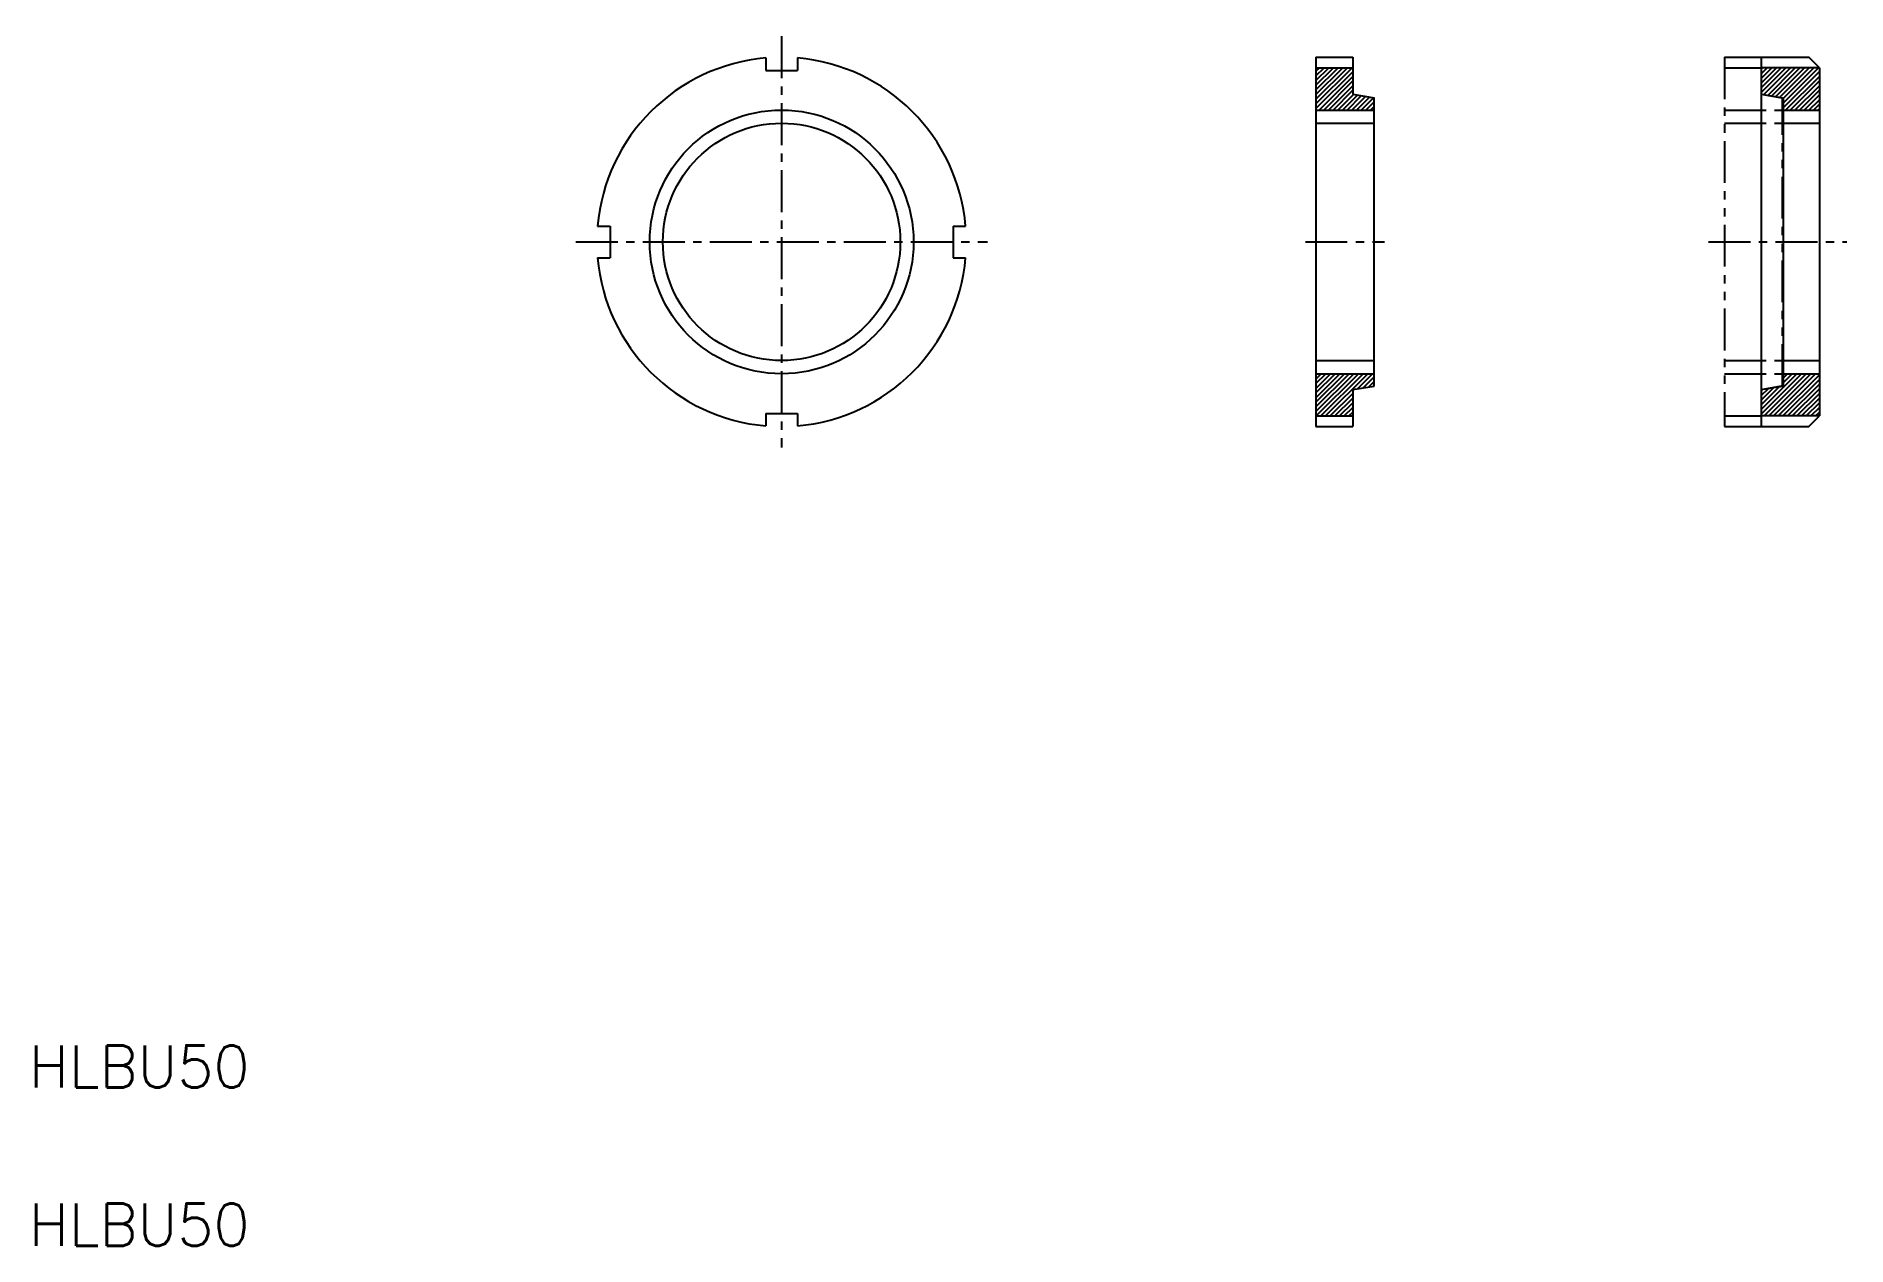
# Model space of a CAD drawing. Extents: x 21 to 364, y 20 to 249.
import ezdxf

# ---------------------------------------------------------------- set-up
doc = ezdxf.new("R2010")
doc.units = 0
doc.header["$LTSCALE"] = 0.25
doc.linetypes.add('CENTER', pattern=[50.8, 31.75, -6.35, 6.35, -6.35])
doc.linetypes.add('PHANTOM', pattern=[63.5, 31.75, -6.35, 6.35, -6.35, 6.35, -6.35])
doc.layers.get('0').update_dxf_attribs({"linetype": 'CONTINUOUS'})
doc.layers.add('CENTER', color=1, linetype='CENTER')
doc.styles.get("Standard").update_dxf_attribs({"font": 'txt', "bigfont": 'BIGFONT'})

# ---------------------------------------------------------------- blocks, each defined once
blk = doc.blocks.new('*X5')
at = {"color": 0, "linetype": 'CONTINUOUS'}
for p, q in [((263.88, 236.48), (270.72, 243.32)), ((263.88, 237.36), (269.84, 243.32)), ((263.88, 238.25), (268.96, 243.32)), ((263.88, 239.13), (268.07, 243.32)), ((263.88, 240.01), (267.19, 243.32)), ((263.88, 240.9), (266.3, 243.32)), ((263.88, 241.78), (265.42, 243.32)), ((263.88, 242.67), (264.54, 243.32)), ((263.88, 235.59), (270.88, 242.59)), ((264.49, 235.32), (270.88, 241.71)), ((265.38, 235.32), (270.88, 240.83)), ((348.27, 238.67), (352.93, 243.32)), ((348.27, 239.55), (352.04, 243.32)), ((348.27, 240.43), (351.16, 243.32)), ((348.27, 241.32), (350.27, 243.32)), ((348.27, 242.2), (349.39, 243.32)), ((348.27, 243.09), (348.51, 243.32)), ((348.73, 238.24), (353.81, 243.32)), ((349.48, 238.11), (354.69, 243.32)), ((350.23, 237.97), (355.58, 243.32)), ((350.98, 237.84), (356.46, 243.32)), ((351.73, 237.71), (357.34, 243.32)), ((352.47, 236.68), (359.11, 243.32)), ((352.47, 237.56), (358.23, 243.32)), ((352.47, 235.8), (359.27, 242.6)), ((352.88, 235.32), (359.27, 241.71)), ((353.76, 235.32), (359.27, 240.83)), ((266.26, 235.32), (270.88, 239.94)), ((267.14, 235.32), (270.88, 239.06)), ((268.03, 235.32), (271.01, 238.3)), ((268.91, 235.32), (271.76, 238.17)), ((269.79, 235.32), (272.52, 238.05)), ((270.68, 235.32), (273.27, 237.92)), ((271.56, 235.32), (274.03, 237.79)), ((272.45, 235.32), (274.79, 237.66)), ((273.33, 235.32), (274.88, 236.87)), ((354.65, 235.32), (359.27, 239.94)), ((355.53, 235.32), (359.27, 239.06)), ((356.42, 235.32), (359.27, 238.18)), ((357.3, 235.32), (359.27, 237.29)), ((274.21, 235.32), (274.88, 235.99)), ((358.18, 235.32), (359.27, 236.41)), ((359.07, 235.32), (359.27, 235.52)), ((263.88, 178.14), (271.06, 185.32)), ((263.88, 179.03), (270.18, 185.32)), ((263.88, 179.91), (269.29, 185.32)), ((263.88, 180.79), (268.41, 185.32)), ((263.88, 181.68), (267.52, 185.32)), ((263.88, 182.56), (266.64, 185.32)), ((263.88, 183.45), (265.76, 185.32)), ((263.88, 184.33), (264.87, 185.32)), ((263.88, 185.21), (263.99, 185.32)), ((263.94, 177.32), (271.94, 185.32)), ((264.83, 177.32), (272.83, 185.32)), ((265.71, 177.32), (273.71, 185.32)), ((271.74, 182.47), (274.6, 185.32)), ((348.27, 177.68), (355.91, 185.32)), ((348.27, 178.56), (355.03, 185.32)), ((348.8, 177.32), (356.8, 185.32)), ((349.68, 177.32), (357.68, 185.32)), ((350.56, 177.32), (358.56, 185.32)), ((352.47, 183.65), (354.15, 185.32)), ((352.47, 184.53), (353.26, 185.32)), ((272.8, 182.65), (274.88, 184.72)), ((273.87, 182.83), (274.88, 183.84)), ((348.27, 179.45), (351.77, 182.95)), ((348.27, 180.33), (350.69, 182.76)), ((348.27, 181.21), (349.62, 182.56)), ((348.27, 182.1), (348.54, 182.37)), ((351.45, 177.32), (359.27, 185.14)), ((352.33, 177.32), (359.27, 184.26)), ((353.22, 177.32), (359.27, 183.37)), ((354.1, 177.32), (359.27, 182.49)), ((266.6, 177.32), (270.88, 181.61)), ((267.48, 177.32), (270.88, 180.72)), ((268.36, 177.32), (270.88, 179.84)), ((269.25, 177.32), (270.88, 178.95)), ((354.98, 177.32), (359.27, 181.61)), ((355.87, 177.32), (359.27, 180.72)), ((356.75, 177.32), (359.27, 179.84)), ((357.64, 177.32), (359.27, 178.96)), ((270.13, 177.32), (270.88, 178.07)), ((358.52, 177.32), (359.27, 178.07))]:
    blk.add_line(p, q, dxfattribs=at)

msp = doc.modelspace()

# ---------------------------------------------------------------- linework, layer by layer
at = {"color": 7, "linetype": 'CONTINUOUS'}
for p, q in [((159.62, 245.19), (159.62, 242.82)), ((165.62, 245.19), (165.62, 242.82)), ((263.88, 245.32), (263.88, 175.32)), ((263.88, 245.32), (270.88, 245.32)), ((270.88, 245.32), (270.88, 238.32)), ((348.27, 245.32), (348.27, 175.32)), ((348.27, 245.32), (357.27, 245.32)), ((359.27, 243.32), (357.27, 245.32)), ((159.62, 242.82), (165.62, 242.82)), ((263.88, 243.32), (270.88, 243.32)), ((359.27, 243.32), (348.27, 243.32)), ((359.27, 243.32), (359.27, 177.32)), ((270.88, 238.32), (274.88, 237.65)), ((274.88, 183), (274.88, 237.65)), ((348.27, 238.32), (352.47, 237.57)), ((352.47, 183.07), (352.47, 237.57)), ((263.88, 232.82), (274.88, 232.82)), ((352.47, 232.82), (359.27, 232.82)), ((263.88, 227.82), (263.88, 227.82)), ((341.27, 227.82), (341.27, 227.82)), ((127.75, 213.32), (130.12, 213.32)), ((130.12, 213.32), (130.12, 207.32)), ((195.12, 213.32), (195.12, 207.32)), ((195.12, 213.32), (197.49, 213.32)), ((263.88, 210.32), (263.88, 210.32)), ((341.27, 210.32), (341.27, 210.32)), ((127.75, 207.32), (130.12, 207.32)), ((195.12, 207.32), (197.49, 207.32)), ((263.88, 187.82), (274.88, 187.82)), ((352.47, 187.82), (359.27, 187.82)), ((270.88, 182.32), (274.88, 183)), ((270.88, 182.32), (270.88, 175.32)), ((348.27, 182.32), (352.47, 183.07)), ((159.62, 177.82), (159.62, 175.45)), ((159.62, 177.82), (165.62, 177.82)), ((165.62, 177.82), (165.62, 175.45)), ((263.88, 177.32), (270.88, 177.32)), ((263.88, 175.32), (270.88, 175.32)), ((359.27, 177.32), (348.27, 177.32)), ((348.27, 175.32), (357.27, 175.32)), ((357.27, 175.32), (359.27, 177.32))]:
    msp.add_line(p, q, dxfattribs=at)
at = {"color": 3, "linetype": 'PHANTOM'}
for p, q in [((341.27, 245.32), (348.27, 245.32)), ((341.27, 245.32), (341.27, 175.32)), ((348.27, 245.32), (348.27, 238.32)), ((341.27, 243.32), (348.27, 243.32)), ((348.27, 238.32), (352.27, 237.65)), ((352.27, 183), (352.27, 237.65)), ((341.27, 235.32), (352.27, 235.32)), ((341.27, 232.82), (352.27, 232.82)), ((341.27, 187.82), (352.27, 187.82)), ((341.27, 185.32), (352.27, 185.32)), ((348.27, 182.32), (352.27, 183)), ((348.27, 182.32), (348.27, 175.32)), ((341.27, 177.32), (348.27, 177.32)), ((341.27, 175.32), (348.27, 175.32))]:
    msp.add_line(p, q, dxfattribs=at)
at = {"color": 3, "linetype": 'CONTINUOUS'}
for p, q in [((263.88, 235.32), (274.88, 235.32)), ((352.47, 235.32), (359.27, 235.32)), ((263.88, 185.32), (274.88, 185.32)), ((352.47, 185.32), (359.27, 185.32))]:
    msp.add_line(p, q, dxfattribs=at)
at = {"color": 7, "linetype": 'CONTINUOUS'}
msp.add_circle((162.62, 210.32), 25, dxfattribs=at)
at = {"color": 3, "linetype": 'CONTINUOUS'}
msp.add_circle((162.62, 210.32), 22.5, dxfattribs=at)
at = {"color": 7, "linetype": 'CONTINUOUS'}
for start, end in [(94.9171, 175.0829), (4.9171, 85.0829), (184.9171, 265.0829), (274.9171, 355.0829)]:
    msp.add_arc((162.62, 210.32), 35, start, end, dxfattribs=at)
at = {"layer": 'CENTER', "color": 1, "linetype": 'CENTER'}
for p, q in [((162.62, 249.32), (162.62, 171.32)), ((123.62, 210.32), (201.62, 210.32)), ((261.88, 210.32), (276.88, 210.32)), ((338.27, 210.32), (364.47, 210.32))]:
    msp.add_line(p, q, dxfattribs=at)

# ---------------------------------------------------------------- block references
at = {"color": 3, "linetype": 'CONTINUOUS'}
msp.add_blockref('*X5', (0, 0), dxfattribs=at)

# ---------------------------------------------------------------- texts
at = {"color": 7, "linetype": 'CONTINUOUS'}
for p in [(20, 50), (20, 20)]:
    msp.add_text('HLBU50', height=8, dxfattribs=at).set_placement(p)

doc.saveas('drawing.dxf')
